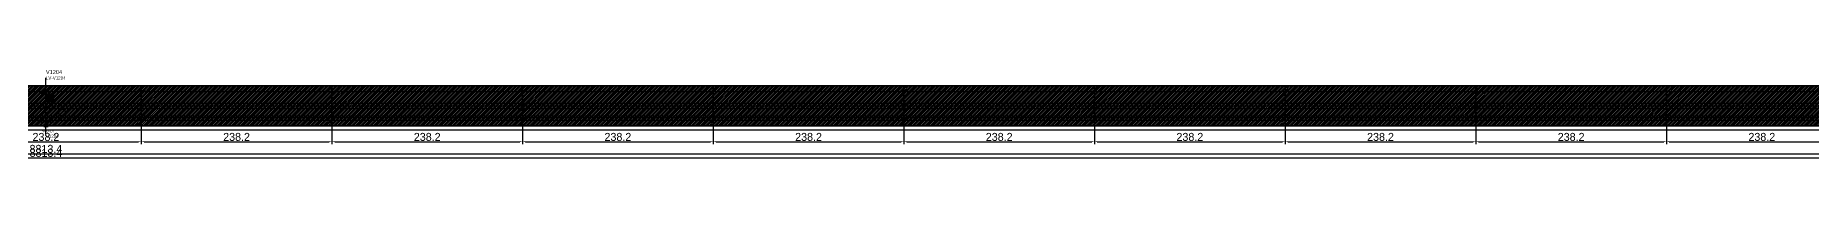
# Model space of a CAD drawing. Header units: metres. Extents: x 12791 to 21627, y 13116 to 13229.
# Drawn here: x 17189 to 19408, y 13116 to 13229 of the extents above; entities that cross this region are included whole.
import ezdxf

# ---------------------------------------------------------------- set-up
doc = ezdxf.new("R2010")
doc.units = ezdxf.units.M
for name, color, linetype in [('barrote', 251, 'CONTINUOUS'), ('CONCRETO', 251, 'CONTINUOUS'), ('COTA', 241, 'CONTINUOUS'), ('cotas', 241, 'CONTINUOUS'), ('Demarcação 1', 251, 'CONTINUOUS'), ('Hachura', 251, 'CONTINUOUS'), ('Laje_Perimetro', 7, 'CONTINUOUS'), ('NOMENCLATURA', 7, 'CONTINUOUS'), ('Painéis', 200, 'CONTINUOUS'), ('PONTALETE', 7, 'CONTINUOUS'), ('presilha', 1, 'CONTINUOUS'), ('Reaproveitamento', 251, 'CONTINUOUS'), ('SARR_3.5x7', 81, 'CONTINUOUS'), ('SCO-___-LAJ', 2, 'CONTINUOUS'), ('TENSOR', 3, 'CONTINUOUS'), ('texto', 7, 'CONTINUOUS')]:
    doc.layers.add(name, color=color, linetype=linetype)
doc.styles.add('STR_STANDARD', font='arial.ttf')
doc.dimstyles.new('EZ DXF', dxfattribs={"dimtxt": 10, "dimasz": 3.5, "dimexe": 3, "dimexo": 1.5, "dimgap": 1, "dimtad": 1, "dimdec": 1, "dimdsep": 46, "dimcen": 2.5, "dimazin": 3, "dimtfac": 1, "dimtmove": 0, "dimatfit": 3})

msp = doc.modelspace()

# ---------------------------------------------------------------- hatches: boundary and pattern name
at = {"layer": 'Hachura'}
h = msp.add_hatch(color=3, dxfattribs=at)
h.dxf.hatch_style = 1
h.paths.add_polyline_path([(17083.1914, 13158.9905), (17321.3914, 13158.9905), (17321.3914, 13208.9905), (17083.1914, 13208.9905)])
h = msp.add_hatch(dxfattribs=at)
h.set_pattern_fill('ANSI31', scale=0.5)
h.paths.add_polyline_path([(17083.1914, 13158.9905), (17321.3914, 13158.9905), (17321.3914, 13208.9905), (17083.1914, 13208.9905)])
h = msp.add_hatch(color=3, dxfattribs=at)
h.dxf.hatch_style = 1
h.paths.add_polyline_path([(17083.1914, 13158.9905), (17321.3914, 13158.9905), (17321.3914, 13208.9905), (17083.1914, 13208.9905)])
h = msp.add_hatch(dxfattribs=at)
h.set_pattern_fill('ANSI31', scale=0.5)
h.paths.add_polyline_path([(17083.1914, 13158.9905), (17321.3914, 13158.9905), (17321.3914, 13208.9905), (17083.1914, 13208.9905)])
h = msp.add_hatch(color=3, dxfattribs=at)
h.dxf.hatch_style = 1
h.paths.add_polyline_path([(17321.3914, 13158.9905), (17559.5914, 13158.9905), (17559.5914, 13208.9905), (17321.3914, 13208.9905)])
h = msp.add_hatch(dxfattribs=at)
h.set_pattern_fill('ANSI31', scale=0.5)
h.paths.add_polyline_path([(17321.3914, 13158.9905), (17559.5914, 13158.9905), (17559.5914, 13208.9905), (17321.3914, 13208.9905)])
h = msp.add_hatch(color=3, dxfattribs=at)
h.dxf.hatch_style = 1
h.paths.add_polyline_path([(17321.3914, 13158.9905), (17559.5914, 13158.9905), (17559.5914, 13208.9905), (17321.3914, 13208.9905)])
h = msp.add_hatch(dxfattribs=at)
h.set_pattern_fill('ANSI31', scale=0.5)
h.paths.add_polyline_path([(17321.3914, 13158.9905), (17559.5914, 13158.9905), (17559.5914, 13208.9905), (17321.3914, 13208.9905)])
h = msp.add_hatch(color=3, dxfattribs=at)
h.dxf.hatch_style = 1
h.paths.add_polyline_path([(17559.5914, 13158.9905), (17797.7914, 13158.9905), (17797.7914, 13208.9905), (17559.5914, 13208.9905)])
h = msp.add_hatch(dxfattribs=at)
h.set_pattern_fill('ANSI31', scale=0.5)
h.paths.add_polyline_path([(17559.5914, 13158.9905), (17797.7914, 13158.9905), (17797.7914, 13208.9905), (17559.5914, 13208.9905)])
h = msp.add_hatch(color=3, dxfattribs=at)
h.dxf.hatch_style = 1
h.paths.add_polyline_path([(17559.5914, 13158.9905), (17797.7914, 13158.9905), (17797.7914, 13208.9905), (17559.5914, 13208.9905)])
h = msp.add_hatch(dxfattribs=at)
h.set_pattern_fill('ANSI31', scale=0.5)
h.paths.add_polyline_path([(17559.5914, 13158.9905), (17797.7914, 13158.9905), (17797.7914, 13208.9905), (17559.5914, 13208.9905)])
h = msp.add_hatch(color=3, dxfattribs=at)
h.dxf.hatch_style = 1
h.paths.add_polyline_path([(17797.7914, 13158.9905), (18035.9914, 13158.9905), (18035.9914, 13208.9905), (17797.7914, 13208.9905)])
h = msp.add_hatch(dxfattribs=at)
h.set_pattern_fill('ANSI31', scale=0.5)
h.paths.add_polyline_path([(17797.7914, 13158.9905), (18035.9914, 13158.9905), (18035.9914, 13208.9905), (17797.7914, 13208.9905)])
h = msp.add_hatch(color=3, dxfattribs=at)
h.dxf.hatch_style = 1
h.paths.add_polyline_path([(17797.7914, 13158.9905), (18035.9914, 13158.9905), (18035.9914, 13208.9905), (17797.7914, 13208.9905)])
h = msp.add_hatch(dxfattribs=at)
h.set_pattern_fill('ANSI31', scale=0.5)
h.paths.add_polyline_path([(17797.7914, 13158.9905), (18035.9914, 13158.9905), (18035.9914, 13208.9905), (17797.7914, 13208.9905)])
h = msp.add_hatch(color=3, dxfattribs=at)
h.dxf.hatch_style = 1
h.paths.add_polyline_path([(18035.9914, 13158.9905), (18274.1914, 13158.9905), (18274.1914, 13208.9905), (18035.9914, 13208.9905)])
h = msp.add_hatch(dxfattribs=at)
h.set_pattern_fill('ANSI31', scale=0.5)
h.paths.add_polyline_path([(18035.9914, 13158.9905), (18274.1914, 13158.9905), (18274.1914, 13208.9905), (18035.9914, 13208.9905)])
h = msp.add_hatch(color=3, dxfattribs=at)
h.dxf.hatch_style = 1
h.paths.add_polyline_path([(18035.9914, 13158.9905), (18274.1914, 13158.9905), (18274.1914, 13208.9905), (18035.9914, 13208.9905)])
h = msp.add_hatch(dxfattribs=at)
h.set_pattern_fill('ANSI31', scale=0.5)
h.paths.add_polyline_path([(18035.9914, 13158.9905), (18274.1914, 13158.9905), (18274.1914, 13208.9905), (18035.9914, 13208.9905)])
h = msp.add_hatch(color=3, dxfattribs=at)
h.dxf.hatch_style = 1
h.paths.add_polyline_path([(18274.1914, 13158.9905), (18512.3914, 13158.9905), (18512.3914, 13208.9905), (18274.1914, 13208.9905)])
h = msp.add_hatch(dxfattribs=at)
h.set_pattern_fill('ANSI31', scale=0.5)
h.paths.add_polyline_path([(18274.1914, 13158.9905), (18512.3914, 13158.9905), (18512.3914, 13208.9905), (18274.1914, 13208.9905)])
h = msp.add_hatch(color=3, dxfattribs=at)
h.dxf.hatch_style = 1
h.paths.add_polyline_path([(18274.1914, 13158.9905), (18512.3914, 13158.9905), (18512.3914, 13208.9905), (18274.1914, 13208.9905)])
h = msp.add_hatch(dxfattribs=at)
h.set_pattern_fill('ANSI31', scale=0.5)
h.paths.add_polyline_path([(18274.1914, 13158.9905), (18512.3914, 13158.9905), (18512.3914, 13208.9905), (18274.1914, 13208.9905)])
h = msp.add_hatch(color=3, dxfattribs=at)
h.dxf.hatch_style = 1
h.paths.add_polyline_path([(18512.3914, 13158.9905), (18750.5914, 13158.9905), (18750.5914, 13208.9905), (18512.3914, 13208.9905)])
h = msp.add_hatch(dxfattribs=at)
h.set_pattern_fill('ANSI31', scale=0.5)
h.paths.add_polyline_path([(18512.3914, 13158.9905), (18750.5914, 13158.9905), (18750.5914, 13208.9905), (18512.3914, 13208.9905)])
h = msp.add_hatch(color=3, dxfattribs=at)
h.dxf.hatch_style = 1
h.paths.add_polyline_path([(18512.3914, 13158.9905), (18750.5914, 13158.9905), (18750.5914, 13208.9905), (18512.3914, 13208.9905)])
h = msp.add_hatch(dxfattribs=at)
h.set_pattern_fill('ANSI31', scale=0.5)
h.paths.add_polyline_path([(18512.3914, 13158.9905), (18750.5914, 13158.9905), (18750.5914, 13208.9905), (18512.3914, 13208.9905)])
h = msp.add_hatch(color=3, dxfattribs=at)
h.dxf.hatch_style = 1
h.paths.add_polyline_path([(18750.5914, 13158.9905), (18988.7914, 13158.9905), (18988.7914, 13208.9905), (18750.5914, 13208.9905)])
h = msp.add_hatch(dxfattribs=at)
h.set_pattern_fill('ANSI31', scale=0.5)
h.paths.add_polyline_path([(18750.5914, 13158.9905), (18988.7914, 13158.9905), (18988.7914, 13208.9905), (18750.5914, 13208.9905)])
h = msp.add_hatch(color=3, dxfattribs=at)
h.dxf.hatch_style = 1
h.paths.add_polyline_path([(18750.5914, 13158.9905), (18988.7914, 13158.9905), (18988.7914, 13208.9905), (18750.5914, 13208.9905)])
h = msp.add_hatch(dxfattribs=at)
h.set_pattern_fill('ANSI31', scale=0.5)
h.paths.add_polyline_path([(18750.5914, 13158.9905), (18988.7914, 13158.9905), (18988.7914, 13208.9905), (18750.5914, 13208.9905)])
h = msp.add_hatch(color=3, dxfattribs=at)
h.dxf.hatch_style = 1
h.paths.add_polyline_path([(18988.7914, 13158.9905), (19226.9914, 13158.9905), (19226.9914, 13208.9905), (18988.7914, 13208.9905)])
h = msp.add_hatch(dxfattribs=at)
h.set_pattern_fill('ANSI31', scale=0.5)
h.paths.add_polyline_path([(18988.7914, 13158.9905), (19226.9914, 13158.9905), (19226.9914, 13208.9905), (18988.7914, 13208.9905)])
h = msp.add_hatch(color=3, dxfattribs=at)
h.dxf.hatch_style = 1
h.paths.add_polyline_path([(18988.7914, 13158.9905), (19226.9914, 13158.9905), (19226.9914, 13208.9905), (18988.7914, 13208.9905)])
h = msp.add_hatch(dxfattribs=at)
h.set_pattern_fill('ANSI31', scale=0.5)
h.paths.add_polyline_path([(18988.7914, 13158.9905), (19226.9914, 13158.9905), (19226.9914, 13208.9905), (18988.7914, 13208.9905)])
h = msp.add_hatch(color=3, dxfattribs=at)
h.dxf.hatch_style = 1
h.paths.add_polyline_path([(19226.9914, 13158.9905), (19465.1914, 13158.9905), (19465.1914, 13208.9905), (19226.9914, 13208.9905)])
h = msp.add_hatch(dxfattribs=at)
h.set_pattern_fill('ANSI31', scale=0.5)
h.paths.add_polyline_path([(19226.9914, 13158.9905), (19465.1914, 13158.9905), (19465.1914, 13208.9905), (19226.9914, 13208.9905)])
h = msp.add_hatch(color=3, dxfattribs=at)
h.dxf.hatch_style = 1
h.paths.add_polyline_path([(19226.9914, 13158.9905), (19465.1914, 13158.9905), (19465.1914, 13208.9905), (19226.9914, 13208.9905)])
h = msp.add_hatch(dxfattribs=at)
h.set_pattern_fill('ANSI31', scale=0.5)
h.paths.add_polyline_path([(19226.9914, 13158.9905), (19465.1914, 13158.9905), (19465.1914, 13208.9905), (19226.9914, 13208.9905)])
at = {"layer": 'Reaproveitamento'}
h = msp.add_hatch(dxfattribs=at)
h.set_pattern_fill('SOLID')
h.paths.add_polyline_path([(17202.2914, 13188.9905), (17212.2914, 13188.9905), (17212.2914, 13198.9905), (17202.2914, 13198.9905)])
h = msp.add_hatch(dxfattribs=at)
h.set_pattern_fill('SOLID')
h.paths.add_polyline_path([(17202.2914, 13188.9905), (17212.2914, 13188.9905), (17212.2914, 13198.9905), (17202.2914, 13198.9905)])

# ---------------------------------------------------------------- linework, layer by layer
at = {"layer": 'barrote'}
msp.add_line((12800.5914, 13171.4905), (21603.9914, 13171.4905), dxfattribs=at)
msp.add_line((12800.5914, 13171.4905), (21603.9914, 13171.4905), dxfattribs=at)
at = {"layer": 'CONCRETO'}
msp.add_solid([(17199.2914, 13160.9905), (17205.2914, 13160.9905), (17199.2914, 13156.9905), (17205.2914, 13156.9905)], dxfattribs=at)
msp.add_solid([(17199.2914, 13160.9905), (17205.2914, 13160.9905), (17199.2914, 13156.9905), (17205.2914, 13156.9905)], dxfattribs=at)
at = {"layer": 'Demarcação 1'}
msp.add_line((12795.5914, 13183.9905), (21608.9914, 13183.9905), dxfattribs=at)
msp.add_line((12795.5914, 13183.9905), (21608.9914, 13183.9905), dxfattribs=at)
at = {"layer": 'Laje_Perimetro'}
msp.add_lwpolyline([(12790.5914, 13153.9905), (21613.9914, 13153.9905), (21613.9914, 13168.9905), (12790.5914, 13168.9905)], close=True, dxfattribs=at)
msp.add_lwpolyline([(12790.5914, 13153.9905), (21613.9914, 13153.9905), (21613.9914, 13168.9905), (12790.5914, 13168.9905)], close=True, dxfattribs=at)
at = {"layer": 'Painéis'}
for points in [[(12795.5914, 13208.9905), (21608.9914, 13208.9905)], [(12795.5914, 13208.9905), (21608.9914, 13208.9905)], [(17083.1914, 13158.9905), (17321.3914, 13158.9905), (17321.3914, 13208.9905), (17083.1914, 13208.9905)], [(17083.1914, 13158.9905), (17321.3914, 13158.9905), (17321.3914, 13208.9905), (17083.1914, 13208.9905)], [(17321.3914, 13158.9905), (17321.3914, 13208.9905)], [(17321.3914, 13158.9905), (17559.5914, 13158.9905), (17559.5914, 13208.9905), (17321.3914, 13208.9905)], [(17321.3914, 13158.9905), (17321.3914, 13208.9905)], [(17321.3914, 13158.9905), (17559.5914, 13158.9905), (17559.5914, 13208.9905), (17321.3914, 13208.9905)], [(17559.5914, 13158.9905), (17559.5914, 13208.9905)], [(17559.5914, 13158.9905), (17797.7914, 13158.9905), (17797.7914, 13208.9905), (17559.5914, 13208.9905)], [(17559.5914, 13158.9905), (17559.5914, 13208.9905)], [(17559.5914, 13158.9905), (17797.7914, 13158.9905), (17797.7914, 13208.9905), (17559.5914, 13208.9905)], [(17797.7914, 13158.9905), (17797.7914, 13208.9905)], [(17797.7914, 13158.9905), (18035.9914, 13158.9905), (18035.9914, 13208.9905), (17797.7914, 13208.9905)], [(17797.7914, 13158.9905), (17797.7914, 13208.9905)], [(17797.7914, 13158.9905), (18035.9914, 13158.9905), (18035.9914, 13208.9905), (17797.7914, 13208.9905)], [(18035.9914, 13158.9905), (18035.9914, 13208.9905)], [(18035.9914, 13158.9905), (18274.1914, 13158.9905), (18274.1914, 13208.9905), (18035.9914, 13208.9905)], [(18035.9914, 13158.9905), (18035.9914, 13208.9905)], [(18035.9914, 13158.9905), (18274.1914, 13158.9905), (18274.1914, 13208.9905), (18035.9914, 13208.9905)], [(18274.1914, 13158.9905), (18274.1914, 13208.9905)], [(18274.1914, 13158.9905), (18512.3914, 13158.9905), (18512.3914, 13208.9905), (18274.1914, 13208.9905)], [(18274.1914, 13158.9905), (18274.1914, 13208.9905)], [(18274.1914, 13158.9905), (18512.3914, 13158.9905), (18512.3914, 13208.9905), (18274.1914, 13208.9905)], [(18512.3914, 13158.9905), (18512.3914, 13208.9905)], [(18512.3914, 13158.9905), (18750.5914, 13158.9905), (18750.5914, 13208.9905), (18512.3914, 13208.9905)], [(18512.3914, 13158.9905), (18512.3914, 13208.9905)], [(18512.3914, 13158.9905), (18750.5914, 13158.9905), (18750.5914, 13208.9905), (18512.3914, 13208.9905)], [(18750.5914, 13158.9905), (18750.5914, 13208.9905)], [(18750.5914, 13158.9905), (18988.7914, 13158.9905), (18988.7914, 13208.9905), (18750.5914, 13208.9905)], [(18750.5914, 13158.9905), (18750.5914, 13208.9905)], [(18750.5914, 13158.9905), (18988.7914, 13158.9905), (18988.7914, 13208.9905), (18750.5914, 13208.9905)], [(18988.7914, 13158.9905), (18988.7914, 13208.9905)], [(18988.7914, 13158.9905), (19226.9914, 13158.9905), (19226.9914, 13208.9905), (18988.7914, 13208.9905)], [(18988.7914, 13158.9905), (18988.7914, 13208.9905)], [(18988.7914, 13158.9905), (19226.9914, 13158.9905), (19226.9914, 13208.9905), (18988.7914, 13208.9905)], [(19226.9914, 13158.9905), (19226.9914, 13208.9905)], [(19226.9914, 13158.9905), (19465.1914, 13158.9905), (19465.1914, 13208.9905), (19226.9914, 13208.9905)], [(19226.9914, 13158.9905), (19226.9914, 13208.9905)], [(19226.9914, 13158.9905), (19465.1914, 13158.9905), (19465.1914, 13208.9905), (19226.9914, 13208.9905)], [(12795.5914, 13158.9905), (21608.9914, 13158.9905)], [(12795.5914, 13158.9905), (21608.9914, 13158.9905)]]:
    msp.add_lwpolyline(points, close=True, dxfattribs=at)
msp.add_arc((17202.2914, 13196.4905), 6, 0, 180, dxfattribs=at)
msp.add_arc((17202.2914, 13196.4905), 6, 0, 180, dxfattribs=at)
at = {"layer": 'PONTALETE'}
msp.add_line((17202.2914, 13148.9905), (17202.2914, 13218.9905), dxfattribs=at)
msp.add_line((17202.2914, 13148.9905), (17202.2914, 13218.9905), dxfattribs=at)
at = {"layer": 'presilha'}
for centre, radius in [((17202.2914, 13200.9905), 3), ((17202.2914, 13200.9905), 3), ((17222.2914, 13175.6572), 4), ((17222.2914, 13175.6572), 4)]:
    msp.add_circle(centre, radius, dxfattribs=at)
at = {"layer": 'SARR_3.5x7'}
for p, q in [((17083.1914, 13201.9905), (17321.3914, 13201.9905)), ((17083.1914, 13201.9905), (17321.3914, 13201.9905)), ((17083.1914, 13187.4905), (17321.3914, 13187.4905)), ((17083.1914, 13187.4905), (17321.3914, 13187.4905)), ((17083.1914, 13180.4905), (17321.3914, 13180.4905)), ((17083.1914, 13180.4905), (17321.3914, 13180.4905)), ((17321.3914, 13201.9905), (17559.5914, 13201.9905)), ((17321.3914, 13201.9905), (17559.5914, 13201.9905)), ((17321.3914, 13187.4905), (17559.5914, 13187.4905)), ((17321.3914, 13187.4905), (17559.5914, 13187.4905)), ((17321.3914, 13180.4905), (17559.5914, 13180.4905)), ((17321.3914, 13180.4905), (17559.5914, 13180.4905)), ((17559.5914, 13201.9905), (17797.7914, 13201.9905)), ((17559.5914, 13201.9905), (17797.7914, 13201.9905)), ((17559.5914, 13187.4905), (17797.7914, 13187.4905)), ((17559.5914, 13187.4905), (17797.7914, 13187.4905)), ((17559.5914, 13180.4905), (17797.7914, 13180.4905)), ((17559.5914, 13180.4905), (17797.7914, 13180.4905)), ((17797.7914, 13201.9905), (18035.9914, 13201.9905)), ((17797.7914, 13201.9905), (18035.9914, 13201.9905)), ((17797.7914, 13187.4905), (18035.9914, 13187.4905)), ((17797.7914, 13187.4905), (18035.9914, 13187.4905)), ((17797.7914, 13180.4905), (18035.9914, 13180.4905)), ((17797.7914, 13180.4905), (18035.9914, 13180.4905)), ((18035.9914, 13201.9905), (18274.1914, 13201.9905)), ((18035.9914, 13201.9905), (18274.1914, 13201.9905)), ((18035.9914, 13187.4905), (18274.1914, 13187.4905)), ((18035.9914, 13187.4905), (18274.1914, 13187.4905)), ((18035.9914, 13180.4905), (18274.1914, 13180.4905)), ((18035.9914, 13180.4905), (18274.1914, 13180.4905)), ((18274.1914, 13201.9905), (18512.3914, 13201.9905)), ((18274.1914, 13201.9905), (18512.3914, 13201.9905)), ((18274.1914, 13187.4905), (18512.3914, 13187.4905)), ((18274.1914, 13187.4905), (18512.3914, 13187.4905)), ((18274.1914, 13180.4905), (18512.3914, 13180.4905)), ((18274.1914, 13180.4905), (18512.3914, 13180.4905)), ((18512.3914, 13201.9905), (18750.5914, 13201.9905)), ((18512.3914, 13201.9905), (18750.5914, 13201.9905)), ((18512.3914, 13187.4905), (18750.5914, 13187.4905)), ((18512.3914, 13187.4905), (18750.5914, 13187.4905)), ((18512.3914, 13180.4905), (18750.5914, 13180.4905)), ((18512.3914, 13180.4905), (18750.5914, 13180.4905)), ((18750.5914, 13201.9905), (18988.7914, 13201.9905)), ((18750.5914, 13201.9905), (18988.7914, 13201.9905)), ((18750.5914, 13187.4905), (18988.7914, 13187.4905)), ((18750.5914, 13187.4905), (18988.7914, 13187.4905)), ((18750.5914, 13180.4905), (18988.7914, 13180.4905)), ((18750.5914, 13180.4905), (18988.7914, 13180.4905)), ((18988.7914, 13201.9905), (19226.9914, 13201.9905)), ((18988.7914, 13201.9905), (19226.9914, 13201.9905)), ((18988.7914, 13187.4905), (19226.9914, 13187.4905)), ((18988.7914, 13187.4905), (19226.9914, 13187.4905)), ((18988.7914, 13180.4905), (19226.9914, 13180.4905)), ((18988.7914, 13180.4905), (19226.9914, 13180.4905)), ((19226.9914, 13201.9905), (19465.1914, 13201.9905)), ((19226.9914, 13201.9905), (19465.1914, 13201.9905)), ((19226.9914, 13187.4905), (19465.1914, 13187.4905)), ((19226.9914, 13187.4905), (19465.1914, 13187.4905)), ((19226.9914, 13180.4905), (19465.1914, 13180.4905)), ((19226.9914, 13180.4905), (19465.1914, 13180.4905)), ((17083.1914, 13165.9905), (17321.3914, 13165.9905)), ((17083.1914, 13165.9905), (17321.3914, 13165.9905)), ((17321.3914, 13165.9905), (17559.5914, 13165.9905)), ((17321.3914, 13165.9905), (17559.5914, 13165.9905)), ((17559.5914, 13165.9905), (17797.7914, 13165.9905)), ((17559.5914, 13165.9905), (17797.7914, 13165.9905)), ((17797.7914, 13165.9905), (18035.9914, 13165.9905)), ((17797.7914, 13165.9905), (18035.9914, 13165.9905)), ((18035.9914, 13165.9905), (18274.1914, 13165.9905)), ((18035.9914, 13165.9905), (18274.1914, 13165.9905)), ((18274.1914, 13165.9905), (18512.3914, 13165.9905)), ((18274.1914, 13165.9905), (18512.3914, 13165.9905)), ((18512.3914, 13165.9905), (18750.5914, 13165.9905)), ((18512.3914, 13165.9905), (18750.5914, 13165.9905)), ((18750.5914, 13165.9905), (18988.7914, 13165.9905)), ((18750.5914, 13165.9905), (18988.7914, 13165.9905)), ((18988.7914, 13165.9905), (19226.9914, 13165.9905)), ((18988.7914, 13165.9905), (19226.9914, 13165.9905)), ((19226.9914, 13165.9905), (19465.1914, 13165.9905)), ((19226.9914, 13165.9905), (19465.1914, 13165.9905))]:
    msp.add_line(p, q, dxfattribs=at)
at = {"layer": 'TENSOR'}
msp.add_line((17192.2914, 13163.9905), (17212.2914, 13163.9905), dxfattribs=at)
msp.add_line((17192.2914, 13163.9905), (17212.2914, 13163.9905), dxfattribs=at)

# ---------------------------------------------------------------- texts
at = {"layer": 'NOMENCLATURA', "style": 'STR_STANDARD'}
msp.add_text('V1204', height=5, dxfattribs=at).set_placement((17202.2914, 13223.9905))
msp.add_text('V1204', height=5, dxfattribs=at).set_placement((17202.2914, 13223.9905))
at = {"layer": 'NOMENCLATURA', "insert": (17202.2914, 13220.9905), "char_height": 4, "attachment_point": 1}
msp.add_mtext('LV-V1204', dxfattribs=at)
msp.add_mtext('LV-V1204', dxfattribs=at)
at = {"layer": 'SCO-___-LAJ'}
msp.add_text('SCO-LV', height=3, dxfattribs=at).set_placement((17197.2914, 13150.9905))
msp.add_text('SCO-LV', height=3, dxfattribs=at).set_placement((17197.2914, 13150.9905))
at = {"layer": 'texto'}
msp.add_text('V1204', height=4, dxfattribs=at).set_placement((17202.2914, 13143.9905))
msp.add_text('V1204', height=4, dxfattribs=at).set_placement((17202.2914, 13143.9905))

# ---------------------------------------------------------------- dimensions: what is measured, and where the dimension line sits
at = {"layer": 'COTA', "color": 1}
for base, p1, p2 in [((12795.5914, 13118.9905), (12795.5914, 13158.9905), (21608.9914, 13158.9905)), ((12795.5914, 13118.9905), (12795.5914, 13158.9905), (21608.9914, 13158.9905)), ((17083.1914, 13138.9905), (17083.1914, 13158.9905), (17321.3914, 13158.9905)), ((17083.1914, 13138.9905), (17083.1914, 13158.9905), (17321.3914, 13158.9905)), ((17321.3914, 13138.9905), (17321.3914, 13158.9905), (17559.5914, 13158.9905)), ((17321.3914, 13138.9905), (17321.3914, 13158.9905), (17559.5914, 13158.9905)), ((17559.5914, 13138.9905), (17559.5914, 13158.9905), (17797.7914, 13158.9905)), ((17559.5914, 13138.9905), (17559.5914, 13158.9905), (17797.7914, 13158.9905)), ((17797.7914, 13138.9905), (17797.7914, 13158.9905), (18035.9914, 13158.9905)), ((17797.7914, 13138.9905), (17797.7914, 13158.9905), (18035.9914, 13158.9905)), ((18035.9914, 13138.9905), (18035.9914, 13158.9905), (18274.1914, 13158.9905)), ((18035.9914, 13138.9905), (18035.9914, 13158.9905), (18274.1914, 13158.9905)), ((18274.1914, 13138.9905), (18274.1914, 13158.9905), (18512.3914, 13158.9905)), ((18274.1914, 13138.9905), (18274.1914, 13158.9905), (18512.3914, 13158.9905)), ((18512.3914, 13138.9905), (18512.3914, 13158.9905), (18750.5914, 13158.9905)), ((18512.3914, 13138.9905), (18512.3914, 13158.9905), (18750.5914, 13158.9905)), ((18750.5914, 13138.9905), (18750.5914, 13158.9905), (18988.7914, 13158.9905)), ((18750.5914, 13138.9905), (18750.5914, 13158.9905), (18988.7914, 13158.9905)), ((18988.7914, 13138.9905), (18988.7914, 13158.9905), (19226.9914, 13158.9905)), ((18988.7914, 13138.9905), (18988.7914, 13158.9905), (19226.9914, 13158.9905)), ((19226.9914, 13138.9905), (19226.9914, 13158.9905), (19465.1914, 13158.9905)), ((19226.9914, 13138.9905), (19226.9914, 13158.9905), (19465.1914, 13158.9905))]:
    msp.add_linear_dim(base=base, p1=p1, p2=p2, dimstyle='EZ DXF', dxfattribs=at).render()
at = {"layer": 'cotas'}
msp.add_linear_dim(base=(12795.5914, 13123.9905), p1=(12795.5914, 13138.9905), p2=(21608.9914, 13138.9905), dimstyle='EZ DXF', dxfattribs=at).render()
msp.add_linear_dim(base=(12795.5914, 13123.9905), p1=(12795.5914, 13138.9905), p2=(21608.9914, 13138.9905), dimstyle='EZ DXF', dxfattribs=at).render()

doc.saveas('drawing.dxf')
